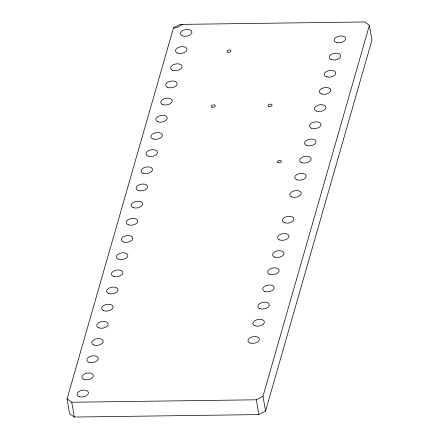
<?xml version="1.0" encoding="UTF-8"?>
<svg xmlns="http://www.w3.org/2000/svg" width="439" height="439" viewBox="0 0 439 439"><rect width="100%" height="100%" fill="white"/><g stroke="black" fill="none" stroke-linecap="round" stroke-linejoin="round"><path stroke-width="0.66" d="M67.057 398.892L173.46 27.915L180.127 24.403L364.694 21.95L369.386 25.308L371.943 40.108L265.54 411.085L258.873 414.597L74.306 417.05L69.614 413.692L67.057 398.892L71.755 402.25L256.321 399.797L262.983 396.285L369.386 25.308M182.964 24.364L176.302 27.876L173.46 27.915M262.983 396.285L265.54 411.085M256.321 399.797L258.873 414.597M71.755 402.25L74.306 417.05M268.767 106.392A2.041 1.169 -9.8 0 0 272.048 105.305A2.041 1.169 -9.8 0 0 269.365 104.306A2.041 1.169 -9.8 0 0 268.767 106.392M227.737 52.186A2.041 1.169 -9.8 0 0 231.024 51.105A2.041 1.169 -9.8 0 0 228.335 50.101A2.041 1.169 -9.8 0 0 227.737 52.186M278.063 162.726A2.041 1.169 -9.8 0 0 281.35 161.645A2.041 1.169 -9.8 0 0 278.661 160.641A2.041 1.169 -9.8 0 0 278.063 162.726M284.472 222.738A5.822 3.336 -9.8 0 0 293.845 219.648A5.822 3.336 -9.8 0 0 286.179 216.789A5.822 3.336 -9.8 0 0 284.472 222.738M279.55 239.913A5.822 3.336 -9.8 0 0 288.917 236.824A5.822 3.336 -9.8 0 0 281.251 233.965A5.822 3.336 -9.8 0 0 279.55 239.913M274.622 257.089A5.822 3.336 -9.8 0 0 283.995 254A5.822 3.336 -9.8 0 0 276.329 251.141A5.822 3.336 -9.8 0 0 274.622 257.089M269.694 274.265A5.822 3.336 -9.8 0 0 279.067 271.176A5.822 3.336 -9.8 0 0 271.401 268.311A5.822 3.336 -9.8 0 0 269.694 274.265M264.766 291.436A5.822 3.336 -9.8 0 0 274.139 288.352A5.822 3.336 -9.8 0 0 266.473 285.487A5.822 3.336 -9.8 0 0 264.766 291.436M301.714 162.628A5.822 3.336 -9.8 0 0 311.086 159.538A5.822 3.336 -9.8 0 0 303.42 156.679A5.822 3.336 -9.8 0 0 301.714 162.628M296.786 179.803A5.822 3.336 -9.8 0 0 306.159 176.714A5.822 3.336 -9.8 0 0 298.493 173.849A5.822 3.336 -9.8 0 0 296.786 179.803M291.864 196.974A5.822 3.336 -9.8 0 0 301.236 193.89A5.822 3.336 -9.8 0 0 293.57 191.025A5.822 3.336 -9.8 0 0 291.864 196.974M211.977 107.143A2.041 1.169 -9.8 0 0 215.258 106.062A2.041 1.169 -9.8 0 0 212.575 105.058A2.041 1.169 -9.8 0 0 211.977 107.143M259.844 308.612A5.822 3.336 -9.8 0 0 269.217 305.522A5.822 3.336 -9.8 0 0 261.551 302.663A5.822 3.336 -9.8 0 0 259.844 308.612M254.916 325.787A5.822 3.336 -9.8 0 0 264.289 322.698A5.822 3.336 -9.8 0 0 256.623 319.839A5.822 3.336 -9.8 0 0 254.916 325.787M249.989 342.963A5.822 3.336 -9.8 0 0 259.361 339.874A5.822 3.336 -9.8 0 0 251.695 337.015A5.822 3.336 -9.8 0 0 249.989 342.963M152.931 138.938A5.822 3.336 -9.8 0 0 162.304 135.854A5.822 3.336 -9.8 0 0 154.638 132.99A5.822 3.336 -9.8 0 0 152.931 138.938M148.003 156.114A5.822 3.336 -9.8 0 0 157.376 153.03A5.822 3.336 -9.8 0 0 149.71 150.165A5.822 3.336 -9.8 0 0 148.003 156.114M316.492 111.1A5.822 3.336 -9.8 0 0 325.864 108.016A5.822 3.336 -9.8 0 0 318.198 105.151A5.822 3.336 -9.8 0 0 316.492 111.1M113.525 276.34A5.822 3.336 -9.8 0 0 122.893 273.25A5.822 3.336 -9.8 0 0 115.232 270.391A5.822 3.336 -9.8 0 0 113.525 276.34M108.598 293.515A5.822 3.336 -9.8 0 0 117.97 290.426A5.822 3.336 -9.8 0 0 110.304 287.567A5.822 3.336 -9.8 0 0 108.598 293.515M103.67 310.691A5.822 3.336 -9.8 0 0 113.042 307.602A5.822 3.336 -9.8 0 0 105.376 304.737A5.822 3.336 -9.8 0 0 103.67 310.691M98.748 327.862A5.822 3.336 -9.8 0 0 108.115 324.778A5.822 3.336 -9.8 0 0 100.454 321.913A5.822 3.336 -9.8 0 0 98.748 327.862M93.82 345.038A5.822 3.336 -9.8 0 0 103.192 341.954A5.822 3.336 -9.8 0 0 95.526 339.089A5.822 3.336 -9.8 0 0 93.82 345.038M88.892 362.213A5.822 3.336 -9.8 0 0 98.265 359.124A5.822 3.336 -9.8 0 0 90.599 356.265A5.822 3.336 -9.8 0 0 88.892 362.213M83.97 379.389A5.822 3.336 -9.8 0 0 93.337 376.3A5.822 3.336 -9.8 0 0 85.671 373.441A5.822 3.336 -9.8 0 0 83.97 379.389M79.042 396.565A5.822 3.336 -9.8 0 0 88.415 393.476A5.822 3.336 -9.8 0 0 80.749 390.617A5.822 3.336 -9.8 0 0 79.042 396.565M143.081 173.29A5.822 3.336 -9.8 0 0 152.454 170.2A5.822 3.336 -9.8 0 0 144.788 167.341A5.822 3.336 -9.8 0 0 143.081 173.29M138.153 190.466A5.822 3.336 -9.8 0 0 147.526 187.376A5.822 3.336 -9.8 0 0 139.86 184.517A5.822 3.336 -9.8 0 0 138.153 190.466M133.226 207.642A5.822 3.336 -9.8 0 0 142.598 204.552A5.822 3.336 -9.8 0 0 134.932 201.693A5.822 3.336 -9.8 0 0 133.226 207.642M128.303 224.817A5.822 3.336 -9.8 0 0 137.676 221.728A5.822 3.336 -9.8 0 0 130.01 218.863A5.822 3.336 -9.8 0 0 128.303 224.817M123.375 241.988A5.822 3.336 -9.8 0 0 132.748 238.904A5.822 3.336 -9.8 0 0 125.082 236.039A5.822 3.336 -9.8 0 0 123.375 241.988M118.448 259.164A5.822 3.336 -9.8 0 0 127.82 256.074A5.822 3.336 -9.8 0 0 120.154 253.215A5.822 3.336 -9.8 0 0 118.448 259.164M182.487 35.894A5.822 3.336 -9.8 0 0 191.859 32.804A5.822 3.336 -9.8 0 0 184.193 29.94A5.822 3.336 -9.8 0 0 182.487 35.894M177.565 53.064A5.822 3.336 -9.8 0 0 186.932 49.98A5.822 3.336 -9.8 0 0 179.271 47.116A5.822 3.336 -9.8 0 0 177.565 53.064M172.637 70.24A5.822 3.336 -9.8 0 0 182.009 67.151A5.822 3.336 -9.8 0 0 174.343 64.292A5.822 3.336 -9.8 0 0 172.637 70.24M167.709 87.416A5.822 3.336 -9.8 0 0 177.082 84.326A5.822 3.336 -9.8 0 0 169.416 81.467A5.822 3.336 -9.8 0 0 167.709 87.416M162.781 104.592A5.822 3.336 -9.8 0 0 172.154 101.502A5.822 3.336 -9.8 0 0 164.488 98.643A5.822 3.336 -9.8 0 0 162.781 104.592M157.859 121.768A5.822 3.336 -9.8 0 0 167.232 118.678A5.822 3.336 -9.8 0 0 159.566 115.814A5.822 3.336 -9.8 0 0 157.859 121.768M336.197 42.402A5.822 3.336 -9.8 0 0 345.57 39.312A5.822 3.336 -9.8 0 0 337.904 36.453A5.822 3.336 -9.8 0 0 336.197 42.402M331.269 59.578A5.822 3.336 -9.8 0 0 340.642 56.488A5.822 3.336 -9.8 0 0 332.976 53.629A5.822 3.336 -9.8 0 0 331.269 59.578M326.347 76.754A5.822 3.336 -9.8 0 0 335.714 73.664A5.822 3.336 -9.8 0 0 328.048 70.8A5.822 3.336 -9.8 0 0 326.347 76.754M321.419 93.924A5.822 3.336 -9.8 0 0 330.792 90.84A5.822 3.336 -9.8 0 0 323.126 87.976A5.822 3.336 -9.8 0 0 321.419 93.924M311.564 128.276A5.822 3.336 -9.8 0 0 320.936 125.186A5.822 3.336 -9.8 0 0 313.27 122.327A5.822 3.336 -9.8 0 0 311.564 128.276M306.641 145.452A5.822 3.336 -9.8 0 0 316.014 142.362A5.822 3.336 -9.8 0 0 308.348 139.503A5.822 3.336 -9.8 0 0 306.641 145.452"/></g></svg>
